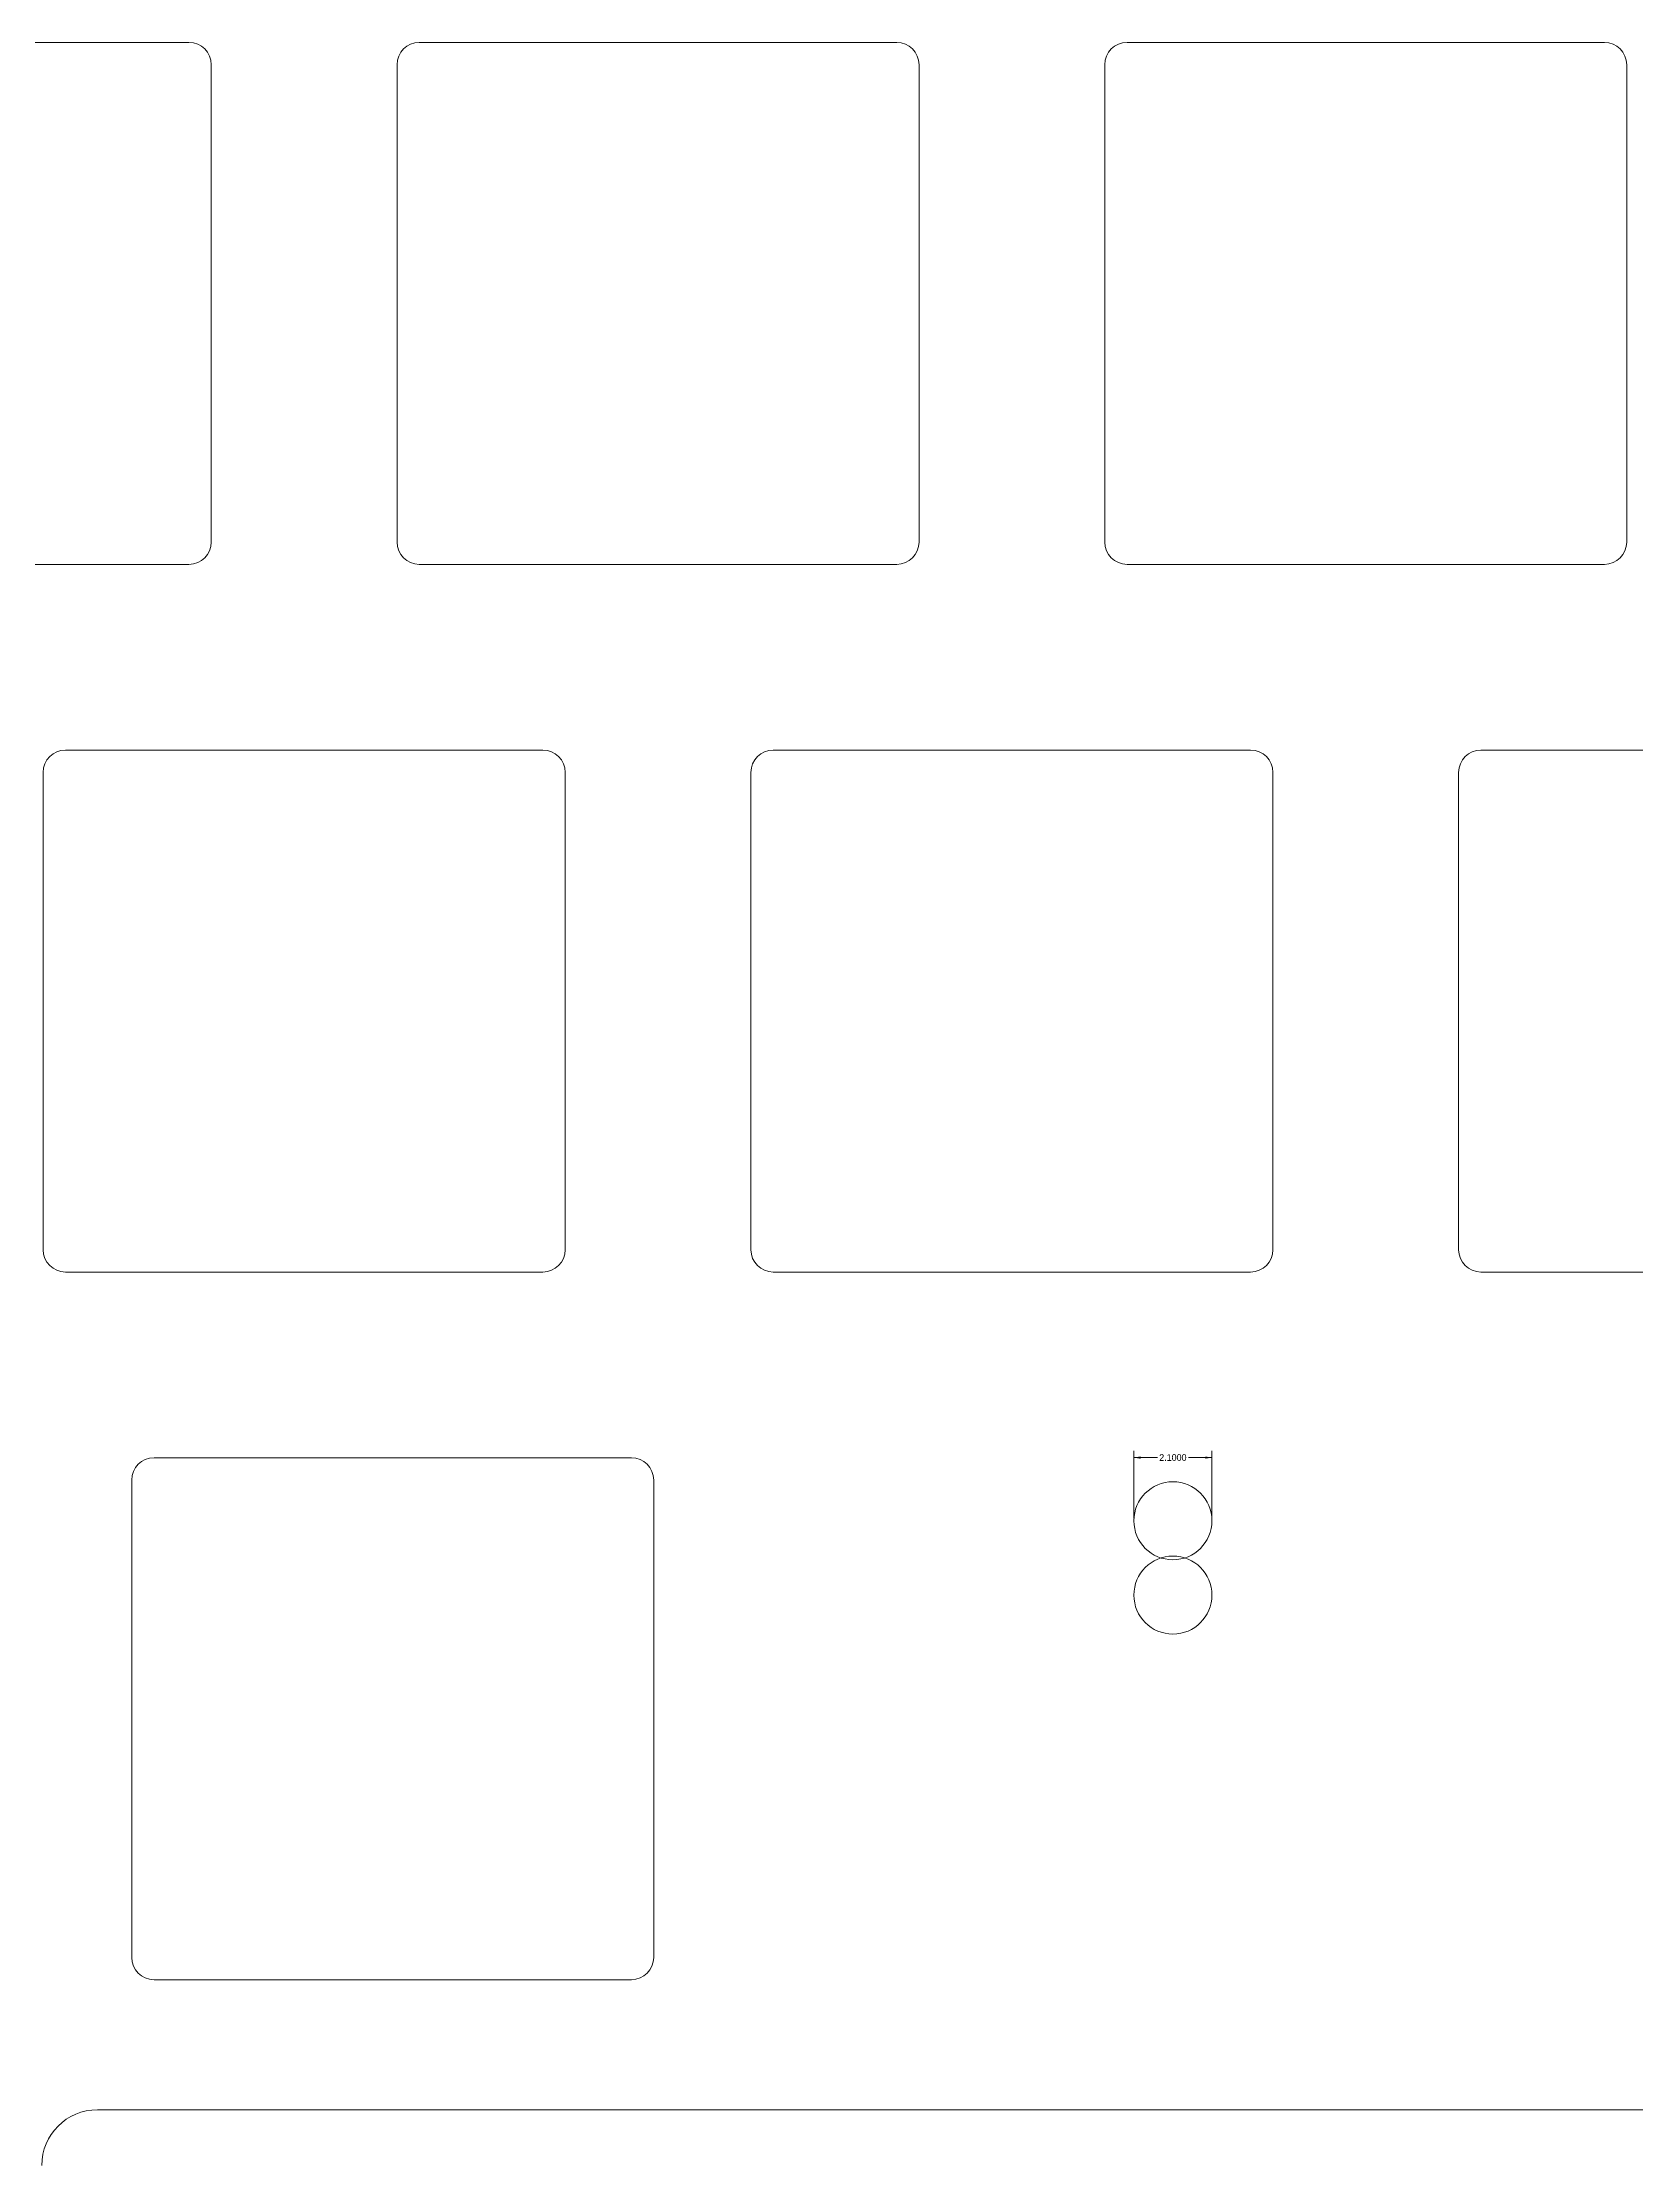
# Model space of a CAD drawing. Header units: millimetres. Extents: x 442 to 793, y 368 to 498.
# Drawn here: x 564.1 to 607, y 370.7 to 427.9 of the extents above; entities that cross this region are included whole.
import ezdxf

# ---------------------------------------------------------------- set-up
doc = ezdxf.new("R2010")
doc.units = ezdxf.units.MM
doc.layers.add('10', color=7, linetype='Continuous', lineweight=18)
doc.layers.add('尺寸线层', color=3, linetype='Continuous', lineweight=18)
doc.dimstyles.get("Standard").update_dxf_attribs({"dimtxt": 0.18, "dimasz": 0.18, "dimexe": 0.18, "dimexo": 0.0625, "dimgap": 0.09, "dimtad": 0, "dimtih": 1, "dimtoh": 1, "dimdec": 4, "dimzin": 0, "dimdsep": 46, "dimtxsty": 'Standard', "dimcen": 0.09, "dimdle": 0.36, "dimadec": 0, "dimazin": 0, "dimtfac": 1, "dimtdec": 4, "dimtofl": 0, "dimtmove": 0, "dimatfit": 3, "dimfxl": 1, "dimtolj": 1, "dimarcsym": 0})

# ---------------------------------------------------------------- blocks, each defined once
blk = doc.blocks.new('*X3')
at = {"layer": '尺寸线层', "linetype": 'Continuous', "lineweight": 18}
for points in [[(593.457, 389.799), (593.637, 389.829), (593.637, 389.769)], [(595.557, 389.799), (595.377, 389.829), (595.377, 389.769)]]:
    blk.add_hatch(color=0, dxfattribs=at).paths.add_polyline_path(points, flags=0)
at = {"layer": '尺寸线层', "color": 0, "linetype": 'Continuous', "lineweight": 18}
for p, q in [((593.457, 388.16), (593.457, 389.979)), ((594.089, 389.799), (593.457, 389.799)), ((594.925, 389.799), (595.557, 389.799)), ((595.557, 388.16), (595.557, 389.979))]:
    blk.add_line(p, q, dxfattribs=at)
at = {"layer": '尺寸线层', "color": 0, "lineweight": 18, "insert": (594.507, 389.799), "char_height": 0.18, "width": 1.49229, "attachment_point": 5}
blk.add_mtext('2.1000', dxfattribs=at)

msp = doc.modelspace()

# ---------------------------------------------------------------- linework, layer by layer
at = {"layer": '10', "color": 155, "linetype": 'Continuous', "lineweight": 18}
for p, q in [((568.02295, 427.89281), (555.17295, 427.89281)), ((587.07296, 427.89281), (574.22296, 427.89281)), ((593.27297, 427.89281), (606.12297, 427.89281)), ((568.62295, 414.44281), (568.62295, 427.29281)), ((573.62296, 427.29281), (573.62296, 414.44281)), ((587.67296, 414.44281), (587.67296, 427.29281)), ((592.67297, 414.44281), (592.67297, 427.29281)), ((606.72297, 427.29281), (606.72297, 414.44281)), ((555.17295, 413.84281), (568.02295, 413.84281)), ((574.22296, 413.84281), (587.07296, 413.84281)), ((606.12297, 413.84281), (593.27297, 413.84281)), ((564.69795, 408.8428), (577.54795, 408.8428)), ((583.74796, 408.8428), (596.59796, 408.8428)), ((602.79797, 408.8428), (615.64797, 408.8428)), ((564.09795, 395.3928), (564.09795, 408.2428)), ((578.14795, 408.2428), (578.14795, 395.3928)), ((583.14796, 395.3928), (583.14796, 408.2428)), ((597.19796, 408.2428), (597.19796, 395.3928)), ((602.19797, 395.3928), (602.19797, 408.2428)), ((577.54795, 394.7928), (564.69795, 394.7928)), ((596.59796, 394.7928), (583.74796, 394.7928)), ((615.64797, 394.7928), (602.79797, 394.7928)), ((567.08121, 389.79289), (579.93122, 389.79289)), ((566.48121, 376.34289), (566.48121, 389.19289)), ((580.53121, 389.19289), (580.53121, 376.34289)), ((579.93122, 375.74289), (567.08121, 375.74289)), ((611.46452, 372.24109), (565.55965, 372.24109))]:
    msp.add_line(p, q, dxfattribs=at)
for centre in [(594.50693, 388.09742), (594.50693, 386.09742)]:
    msp.add_circle(centre, 1.05, dxfattribs=at)
for centre, radius, start, end in [((568.02295, 427.29281), 0.6, 0, 90), ((574.22296, 427.29281), 0.6, 90, 180), ((587.07296, 427.29281), 0.6, 0, 90), ((593.27297, 427.29281), 0.6, 90, 180), ((606.12297, 427.29281), 0.6, 0, 90), ((568.02295, 414.44281), 0.6, 270, 360), ((574.22296, 414.44281), 0.6, 180, 270), ((587.07296, 414.44281), 0.6, 270, 360), ((593.27297, 414.44281), 0.6, 180, 270), ((606.12297, 414.44281), 0.6, 270, 0), ((564.69795, 408.2428), 0.6, 90, 180), ((577.54795, 408.2428), 0.6, 0, 90), ((583.74796, 408.2428), 0.6, 90, 180), ((596.59796, 408.2428), 0.6, 0, 90), ((602.79797, 408.2428), 0.6, 90, 180), ((564.69795, 395.3928), 0.6, 180, 270), ((577.54795, 395.3928), 0.6, 270, 0), ((583.74796, 395.3928), 0.6, 180, 270), ((596.59796, 395.3928), 0.6, 270, 0), ((602.79797, 395.3928), 0.6, 180, 270), ((567.08121, 389.19289), 0.6, 90, 180), ((579.93122, 389.19289), 0.6, 0, 90), ((567.08121, 376.34289), 0.6, 180, 270), ((579.93122, 376.34289), 0.6, 270, 360), ((565.55965, 370.74109), 1.5, 90, 180)]:
    msp.add_arc(centre, radius, start, end, dxfattribs=at)

# ---------------------------------------------------------------- dimensions: what is measured, and where the dimension line sits
at = {"layer": '尺寸线层', "lineweight": 18}
dim = msp.add_linear_dim(base=(595.55693, 389.79904), p1=(593.45693, 388.09742), p2=(595.55693, 388.09742), dimstyle='Standard', override={"dimsah": 1, "dimtfill": 1, "dimtzin": 8}, dxfattribs=at)
dim.commit()
dim.dimension.update_dxf_attribs({"geometry": '*X3', "text_midpoint": (594.50693, 389.79904)})

doc.saveas('drawing.dxf')
